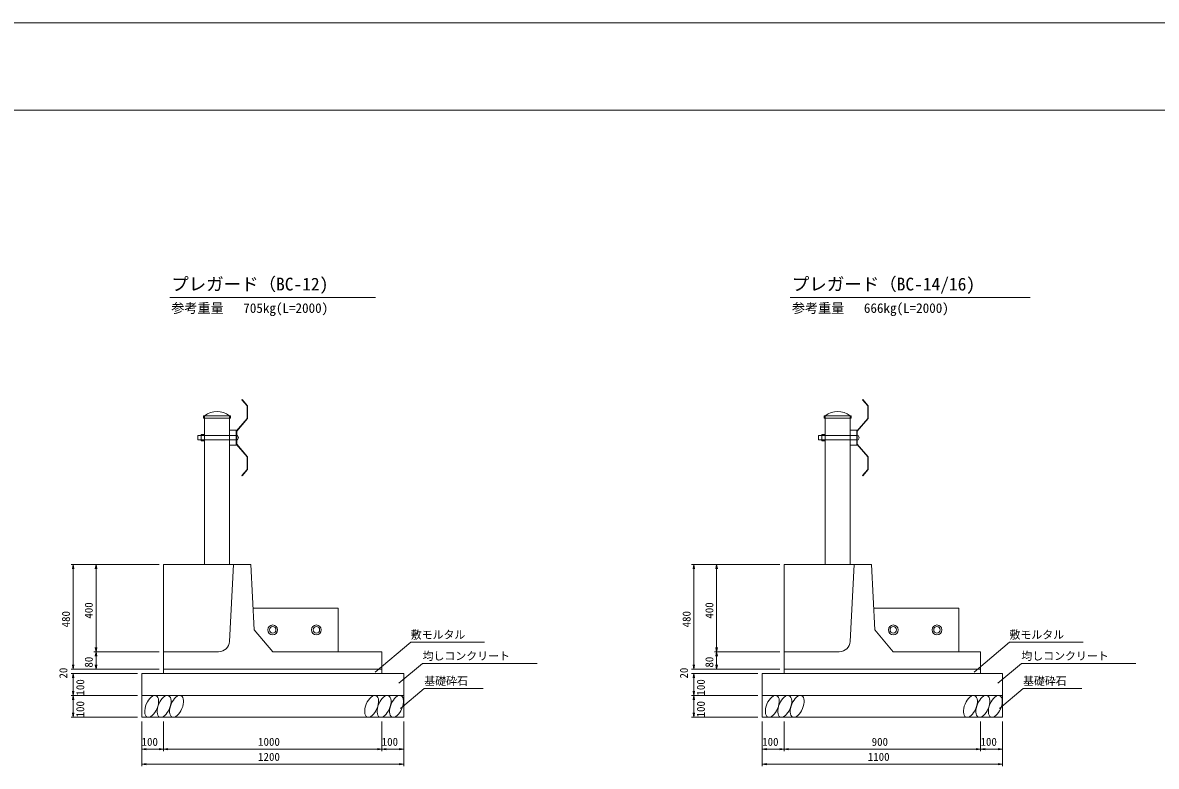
# Model space of a CAD drawing. Units: millimetres on the paper. Extents: x 0 to 841, y 0 to 594.
# Drawn here: x 372.7 to 632.3, y 423.8 to 594 of the extents above; entities that cross this region are included whole.
import ezdxf
from ezdxf.enums import TextEntityAlignment as Align

# ---------------------------------------------------------------- set-up
doc = ezdxf.new("R2010")
doc.units = ezdxf.units.MM
for name, color, linetype, lineweight in [('D-STR-DIM（寸法）', 7, 'Continuous', 18), ('D-STR-HTXT（旗揚げ）', 7, 'Continuous', 18), ('D-STR-STRn（構造物）', 7, 'Continuous', 18), ('D-STR（構造物外形線）', 1, 'Continuous', 18), ('D-TTL(外枠）', 2, 'Continuous', 18), ('DEFPOINTS_2', 8, 'Continuous', 18)]:
    doc.layers.add(name, color=color, linetype=linetype, lineweight=lineweight)
doc.layers.add('D-STR-TXT（文字）', color=7, linetype='Continuous')
doc.layers.add('D-TTL-TXT（文字）', color=7, linetype='Continuous')
doc.styles.add('ＭＳ ゴシック', font='')
doc.styles.get('ＭＳ ゴシック').set_extended_font_data('MS Gothic')

msp = doc.modelspace()

# ---------------------------------------------------------------- linework, layer by layer
at = {"layer": 'D-STR-DIM（寸法）'}
for p, q in [((403.944, 470.012), (383.757, 470.012)), ((384.09, 469.012), (384.257, 470.012)), ((384.257, 470.012), (384.424, 469.012)), ((384.257, 470.012), (384.257, 469.012)), ((403.944, 470.012), (388.979, 470.012)), ((389.312, 469.012), (389.479, 470.012)), ((389.479, 470.012), (389.646, 469.012)), ((389.479, 470.012), (389.479, 469.012)), ((546.077, 470.012), (525.891, 470.012)), ((526.224, 469.012), (526.391, 470.012)), ((526.391, 470.012), (526.557, 469.012)), ((526.391, 470.012), (526.391, 469.012)), ((546.077, 470.012), (531.112, 470.012)), ((531.446, 469.012), (531.612, 470.012)), ((531.612, 470.012), (531.779, 469.012)), ((531.612, 470.012), (531.612, 469.012)), ((384.257, 469.012), (384.257, 447.012)), ((389.479, 469.012), (389.479, 451.012)), ((526.391, 469.012), (526.391, 447.012)), ((531.612, 469.012), (531.612, 451.012)), ((403.944, 450.012), (388.979, 450.012)), ((403.944, 450.012), (388.979, 450.012)), ((389.479, 450.012), (389.312, 451.012)), ((389.312, 449.012), (389.479, 450.012)), ((389.646, 451.012), (389.479, 450.012)), ((389.479, 450.012), (389.479, 451.012)), ((389.479, 450.012), (389.646, 449.012)), ((389.479, 450.012), (389.479, 449.012)), ((546.077, 450.012), (531.112, 450.012)), ((546.077, 450.012), (531.112, 450.012)), ((531.612, 450.012), (531.446, 451.012)), ((531.446, 449.012), (531.612, 450.012)), ((531.779, 451.012), (531.612, 450.012)), ((531.612, 450.012), (531.612, 451.012)), ((531.612, 450.012), (531.779, 449.012)), ((531.612, 450.012), (531.612, 449.012)), ((384.257, 446.012), (384.09, 447.012)), ((384.257, 446.012), (384.09, 447.012)), ((384.257, 447.012), (384.257, 448.012)), ((384.424, 447.012), (384.257, 446.012)), ((384.257, 446.012), (384.257, 447.012)), ((384.424, 447.012), (384.257, 446.012)), ((384.257, 446.012), (384.257, 447.012)), ((389.479, 446.012), (389.312, 447.012)), ((389.479, 449.012), (389.479, 447.012)), ((389.646, 447.012), (389.479, 446.012)), ((389.479, 446.012), (389.479, 447.012)), ((526.391, 446.012), (526.224, 447.012)), ((526.391, 446.012), (526.224, 447.012)), ((526.391, 447.012), (526.391, 448.012)), ((526.557, 447.012), (526.391, 446.012)), ((526.391, 446.012), (526.391, 447.012)), ((526.557, 447.012), (526.391, 446.012)), ((526.391, 446.012), (526.391, 447.012)), ((531.612, 446.012), (531.446, 447.012)), ((531.612, 449.012), (531.612, 447.012)), ((531.779, 447.012), (531.612, 446.012)), ((531.612, 446.012), (531.612, 447.012)), ((403.944, 446.012), (383.757, 446.012)), ((403.944, 446.012), (383.757, 446.012)), ((398.944, 445.012), (383.757, 445.012)), ((398.944, 445.012), (383.757, 445.012)), ((384.09, 444.012), (384.257, 445.012)), ((384.09, 444.012), (384.257, 445.012)), ((384.257, 445.012), (384.424, 444.012)), ((384.257, 445.012), (384.257, 444.012)), ((384.257, 445.012), (384.424, 444.012)), ((384.257, 445.012), (384.257, 444.012)), ((384.257, 444.012), (384.257, 441.012)), ((384.257, 444.012), (384.257, 443.012)), ((403.944, 446.012), (388.979, 446.012)), ((546.077, 446.012), (525.891, 446.012)), ((546.077, 446.012), (525.891, 446.012)), ((541.077, 445.012), (525.891, 445.012)), ((541.077, 445.012), (525.891, 445.012)), ((526.224, 444.012), (526.391, 445.012)), ((526.224, 444.012), (526.391, 445.012)), ((526.391, 445.012), (526.557, 444.012)), ((526.391, 445.012), (526.391, 444.012)), ((526.391, 445.012), (526.557, 444.012)), ((526.391, 445.012), (526.391, 444.012)), ((526.391, 444.012), (526.391, 441.012)), ((526.391, 444.012), (526.391, 443.012)), ((546.077, 446.012), (531.112, 446.012)), ((398.944, 440.012), (383.757, 440.012)), ((398.944, 440.012), (383.757, 440.012)), ((384.257, 440.012), (384.09, 441.012)), ((384.09, 439.012), (384.257, 440.012)), ((384.424, 441.012), (384.257, 440.012)), ((384.257, 440.012), (384.257, 441.012)), ((384.257, 440.012), (384.424, 439.012)), ((384.257, 440.012), (384.257, 439.012)), ((384.257, 436.012), (384.257, 439.012)), ((541.077, 440.012), (525.891, 440.012)), ((541.077, 440.012), (525.891, 440.012)), ((526.391, 440.012), (526.224, 441.012)), ((526.224, 439.012), (526.391, 440.012)), ((526.557, 441.012), (526.391, 440.012)), ((526.391, 440.012), (526.391, 441.012)), ((526.391, 440.012), (526.557, 439.012)), ((526.391, 440.012), (526.391, 439.012)), ((526.391, 436.012), (526.391, 439.012)), ((398.944, 435.012), (383.757, 435.012)), ((384.257, 435.012), (384.09, 436.012)), ((384.424, 436.012), (384.257, 435.012)), ((384.257, 435.012), (384.257, 436.012)), ((399.944, 434.012), (399.944, 427.228)), ((399.944, 434.012), (399.944, 423.788)), ((404.944, 434.012), (404.944, 427.228)), ((404.944, 434.012), (404.944, 427.228)), ((454.944, 434.012), (454.944, 427.228)), ((454.944, 434.012), (454.944, 427.228)), ((459.944, 434.012), (459.944, 427.228)), ((459.944, 434.012), (459.944, 423.788)), ((541.077, 435.012), (525.891, 435.012)), ((526.391, 435.012), (526.224, 436.012)), ((526.557, 436.012), (526.391, 435.012)), ((526.391, 435.012), (526.391, 436.012)), ((542.077, 434.012), (542.077, 427.228)), ((542.077, 434.012), (542.077, 423.788)), ((547.077, 434.012), (547.077, 427.228)), ((547.077, 434.012), (547.077, 427.228)), ((592.077, 434.012), (592.077, 427.228)), ((592.077, 434.012), (592.077, 427.228)), ((597.077, 434.012), (597.077, 427.228)), ((597.077, 434.012), (597.077, 423.788)), ((399.944, 427.728), (400.944, 427.895)), ((400.944, 427.562), (399.944, 427.728)), ((399.944, 427.728), (400.944, 427.728)), ((400.944, 427.728), (403.944, 427.728)), ((403.944, 427.895), (404.944, 427.728)), ((404.944, 427.728), (403.944, 427.562)), ((404.944, 427.728), (403.944, 427.728)), ((404.944, 427.728), (405.944, 427.895)), ((405.944, 427.562), (404.944, 427.728)), ((404.944, 427.728), (405.944, 427.728)), ((405.944, 427.728), (453.944, 427.728)), ((453.944, 427.895), (454.944, 427.728)), ((454.944, 427.728), (453.944, 427.562)), ((454.944, 427.728), (453.944, 427.728)), ((454.944, 427.728), (455.944, 427.895)), ((455.944, 427.562), (454.944, 427.728)), ((454.944, 427.728), (455.944, 427.728)), ((458.944, 427.728), (455.944, 427.728)), ((458.944, 427.895), (459.944, 427.728)), ((459.944, 427.728), (458.944, 427.562)), ((459.944, 427.728), (458.944, 427.728)), ((542.077, 427.728), (543.077, 427.895)), ((543.077, 427.562), (542.077, 427.728)), ((542.077, 427.728), (543.077, 427.728)), ((543.077, 427.728), (546.077, 427.728)), ((546.077, 427.895), (547.077, 427.728)), ((547.077, 427.728), (546.077, 427.562)), ((547.077, 427.728), (546.077, 427.728)), ((547.077, 427.728), (548.077, 427.895)), ((548.077, 427.562), (547.077, 427.728)), ((547.077, 427.728), (548.077, 427.728)), ((548.077, 427.728), (591.077, 427.728)), ((591.077, 427.895), (592.077, 427.728)), ((592.077, 427.728), (591.077, 427.562)), ((592.077, 427.728), (591.077, 427.728)), ((592.077, 427.728), (593.077, 427.895)), ((593.077, 427.562), (592.077, 427.728)), ((592.077, 427.728), (593.077, 427.728)), ((596.077, 427.728), (593.077, 427.728)), ((596.077, 427.895), (597.077, 427.728)), ((597.077, 427.728), (596.077, 427.562)), ((597.077, 427.728), (596.077, 427.728)), ((399.944, 424.288), (400.944, 424.455)), ((400.944, 424.122), (399.944, 424.288)), ((399.944, 424.288), (400.944, 424.288)), ((458.944, 424.288), (400.944, 424.288)), ((458.944, 424.455), (459.944, 424.288)), ((459.944, 424.288), (458.944, 424.122)), ((459.944, 424.288), (458.944, 424.288)), ((542.077, 424.288), (543.077, 424.455)), ((543.077, 424.122), (542.077, 424.288)), ((542.077, 424.288), (543.077, 424.288)), ((596.077, 424.288), (543.077, 424.288)), ((596.077, 424.455), (597.077, 424.288)), ((597.077, 424.288), (596.077, 424.122)), ((597.077, 424.288), (596.077, 424.288))]:
    msp.add_line(p, q, dxfattribs=at)
at = {"layer": 'D-STR-HTXT（旗揚げ）'}
for p, q in [((406.365, 531.077), (453.502, 531.077)), ((548.473, 531.077), (603.458, 531.077)), ((453.435, 445.371), (461.558, 452.181)), ((478.414, 452.181), (461.558, 452.181)), ((590.569, 445.371), (598.692, 452.181)), ((615.548, 452.181), (598.692, 452.181)), ((458.856, 442.785), (464.272, 447.325)), ((490.496, 447.325), (464.272, 447.325)), ((595.99, 442.785), (601.405, 447.325)), ((627.63, 447.325), (601.405, 447.325)), ((459.235, 437.046), (464.651, 441.585)), ((478.124, 441.585), (464.651, 441.585)), ((596.368, 437.046), (601.784, 441.585)), ((615.258, 441.585), (601.784, 441.585))]:
    msp.add_line(p, q, dxfattribs=at)
at = {"layer": 'D-STR-STRn（構造物）'}
for p, q in [((422.864, 507.687), (422.951, 507.762)), ((422.864, 507.687), (424.086, 506.262)), ((422.951, 507.762), (424.202, 506.304)), ((424.202, 506.304), (424.202, 503.387)), ((564.997, 507.687), (565.085, 507.762)), ((564.997, 507.687), (566.22, 506.262)), ((565.085, 507.762), (566.335, 506.304)), ((566.335, 506.304), (566.335, 503.387)), ((420.301, 504.012), (414.086, 504.012)), ((414.086, 504.012), (414.086, 503.512)), ((414.337, 504.012), (414.337, 470.012)), ((420.051, 504.012), (420.051, 470.012)), ((420.301, 504.012), (420.301, 503.512)), ((424.086, 506.262), (424.086, 503.43)), ((562.435, 504.012), (556.22, 504.012)), ((556.22, 504.012), (556.22, 503.512)), ((556.47, 504.012), (556.47, 470.012)), ((562.185, 504.012), (562.185, 470.012)), ((562.435, 504.012), (562.435, 503.512)), ((566.22, 506.262), (566.22, 503.43)), ((420.301, 503.512), (414.086, 503.512)), ((424.086, 503.43), (421.586, 500.513)), ((424.202, 503.387), (421.701, 500.471)), ((562.435, 503.512), (556.22, 503.512)), ((566.22, 503.43), (563.72, 500.513)), ((566.335, 503.387), (563.835, 500.471)), ((412.836, 499.512), (421.701, 499.512)), ((412.836, 499.512), (412.836, 498.512)), ((412.836, 498.512), (421.701, 498.512)), ((413.536, 499.762), (414.337, 499.762)), ((413.536, 499.762), (413.536, 498.262)), ((420.051, 500.762), (421.586, 500.762)), ((421.586, 500.762), (421.586, 497.262)), ((421.586, 500.513), (421.586, 497.511)), ((421.701, 500.471), (421.701, 497.554)), ((554.97, 499.512), (563.835, 499.512)), ((554.97, 499.512), (554.97, 498.512)), ((554.97, 498.512), (563.835, 498.512)), ((555.67, 499.762), (556.47, 499.762)), ((555.67, 499.762), (555.67, 498.262)), ((562.185, 500.762), (563.72, 500.762)), ((563.72, 500.762), (563.72, 497.262)), ((563.72, 500.513), (563.72, 497.511)), ((563.835, 500.471), (563.835, 497.554)), ((413.536, 498.262), (414.337, 498.262)), ((420.051, 497.262), (421.586, 497.262)), ((421.586, 497.511), (424.086, 494.595)), ((421.701, 497.554), (424.202, 494.637)), ((555.67, 498.262), (556.47, 498.262)), ((562.185, 497.262), (563.72, 497.262)), ((563.72, 497.511), (566.22, 494.595)), ((563.835, 497.554), (566.335, 494.637)), ((424.086, 494.595), (424.086, 491.763)), ((424.202, 494.637), (424.202, 491.721)), ((566.22, 494.595), (566.22, 491.763)), ((566.335, 494.637), (566.335, 491.721)), ((424.086, 491.763), (422.864, 490.337)), ((424.202, 491.721), (422.951, 490.262)), ((566.22, 491.763), (564.997, 490.337)), ((566.335, 491.721), (565.085, 490.262)), ((422.864, 490.337), (422.951, 490.262)), ((564.997, 490.337), (565.085, 490.262)), ((399.944, 445.012), (399.944, 435.012)), ((459.944, 445.012), (399.944, 445.012)), ((404.944, 446.012), (404.944, 445.012)), ((454.944, 446.012), (454.944, 445.012)), ((459.944, 445.012), (459.944, 435.012)), ((542.077, 445.012), (542.077, 435.012)), ((597.077, 445.012), (542.077, 445.012)), ((547.077, 446.012), (547.077, 445.012)), ((592.077, 446.012), (592.077, 445.012)), ((597.077, 445.012), (597.077, 435.012)), ((459.944, 440.012), (399.944, 440.012)), ((597.077, 440.012), (542.077, 440.012)), ((459.944, 435.012), (399.944, 435.012)), ((597.077, 435.012), (542.077, 435.012))]:
    msp.add_line(p, q, dxfattribs=at)
for centre, radius, start, end in [((417.194, 500.43), 4.583, 51.4244, 128.57564), ((559.327, 500.43), 4.583, 51.4244, 128.57564), ((421.451, 499.012), 0.65, 292.62005, 67.37991), ((563.585, 499.012), 0.65, 292.62005, 67.37991)]:
    msp.add_arc(centre, radius, start, end, dxfattribs=at)
for centre in [(402.227, 437.512), (405.079, 437.512), (407.93, 437.512), (452.606, 437.512), (455.457, 437.512), (458.309, 437.512), (544.361, 437.512), (547.212, 437.512), (550.064, 437.512), (589.739, 437.512), (592.591, 437.512), (595.442, 437.512)]:
    msp.add_ellipse(centre, major_axis=(1.03, 2.445), ratio=0.500113, dxfattribs=at)
at = {"layer": 'D-STR（構造物外形線）'}
for p, q in [((404.944, 446.012), (404.944, 470.012)), ((404.944, 470.012), (420.944, 470.012)), ((420.944, 470.012), (420.063, 452.387)), ((420.944, 470.012), (424.944, 470.012)), ((424.944, 470.012), (425.694, 455.012)), ((547.077, 446.012), (547.077, 470.012)), ((547.077, 470.012), (563.077, 470.012)), ((563.077, 470.012), (562.196, 452.387)), ((563.077, 470.012), (567.077, 470.012)), ((567.077, 470.012), (567.827, 455.012)), ((444.944, 460.012), (425.444, 460.012)), ((444.944, 460.012), (444.944, 450.012)), ((587.077, 460.012), (567.577, 460.012)), ((587.077, 460.012), (587.077, 450.012)), ((425.694, 455.012), (429.944, 450.012)), ((567.827, 455.012), (572.077, 450.012)), ((404.944, 450.012), (417.566, 450.012)), ((429.944, 450.012), (454.944, 450.012)), ((454.944, 446.012), (454.944, 450.012)), ((547.077, 450.012), (559.699, 450.012)), ((572.077, 450.012), (592.077, 450.012)), ((592.077, 446.012), (592.077, 450.012)), ((404.944, 446.012), (454.944, 446.012)), ((547.077, 446.012), (592.077, 446.012))]:
    msp.add_line(p, q, dxfattribs=at)
for centre, radius in [((429.944, 455.012), 1.125), ((429.944, 455.012), 0.75), ((439.944, 455.012), 1.125), ((439.944, 455.012), 0.75), ((572.077, 455.012), 1.125), ((572.077, 455.012), 0.75), ((582.077, 455.012), 1.125), ((582.077, 455.012), 0.75)]:
    msp.add_circle(centre, radius, dxfattribs=at)
for centre in [(417.566, 452.512), (559.699, 452.512)]:
    msp.add_arc(centre, 2.5, 270, 357.13759, dxfattribs=at)
at = {"layer": 'D-TTL(外枠）'}
msp.add_line((23, 574), (818, 574), dxfattribs=at)
at = {"layer": 'DEFPOINTS_2'}
msp.add_line((0, 594), (841, 594), dxfattribs=at)

# ---------------------------------------------------------------- texts
at = {"layer": 'D-STR-DIM（寸法）', "style": 'ＭＳ ゴシック'}
for s, p in [('400', (389.279, 457.588)), ('400', (531.412, 457.588)), ('480', (384.057, 455.588)), ('480', (526.191, 455.588)), ('80', (389.279, 446.382)), ('80', (531.412, 446.382)), ('20', (383.457, 443.875)), ('20', (525.591, 443.875)), ('100', (387.333, 439.981)), ('100', (529.467, 439.981)), ('100', (387.333, 434.981)), ('100', (529.467, 434.981))]:
    msp.add_text(s, height=1.833, rotation=90, dxfattribs=at).set_placement(p, align=Align.BOTTOM_LEFT)
for s, p in [('100', (399.912, 427.928)), ('1000', (426.6, 427.928)), ('100', (454.912, 427.928)), ('100', (542.046, 427.928)), ('900', (567.122, 427.928)), ('100', (592.046, 427.928)), ('1200', (426.6, 424.488)), ('1100', (566.233, 424.488))]:
    msp.add_text(s, height=1.833, dxfattribs=at).set_placement(p, align=Align.BOTTOM_LEFT)
at = {"layer": 'D-STR-TXT（文字）', "style": 'ＭＳ ゴシック'}
for s, p in [('敷モルタル', (461.558, 452.434)), ('敷モルタル', (598.692, 452.434)), ('均しコンクリート', (464.272, 447.577)), ('均しコンクリート', (601.405, 447.577)), ('基礎砕石', (464.651, 441.838)), ('基礎砕石', (601.784, 441.838))]:
    msp.add_text(s, height=1.833, dxfattribs=at).set_placement(p, align=Align.BOTTOM_LEFT)
at = {"layer": 'D-TTL-TXT（文字）', "style": 'ＭＳ ゴシック'}
for s, height, p in [('プレガード（BC-12)', 2.933, (406.716, 531.82)), ('プレガード（BC-14/16)', 2.933, (548.849, 531.82)), ('参考重量\u3000 705kg(L=2000)', 2.199, (406.716, 526.916)), ('参考重量\u3000 666kg(L=2000)', 2.199, (548.849, 526.916))]:
    msp.add_text(s, height=height, dxfattribs=at).set_placement(p, align=Align.BOTTOM_LEFT)

doc.saveas('drawing.dxf')
